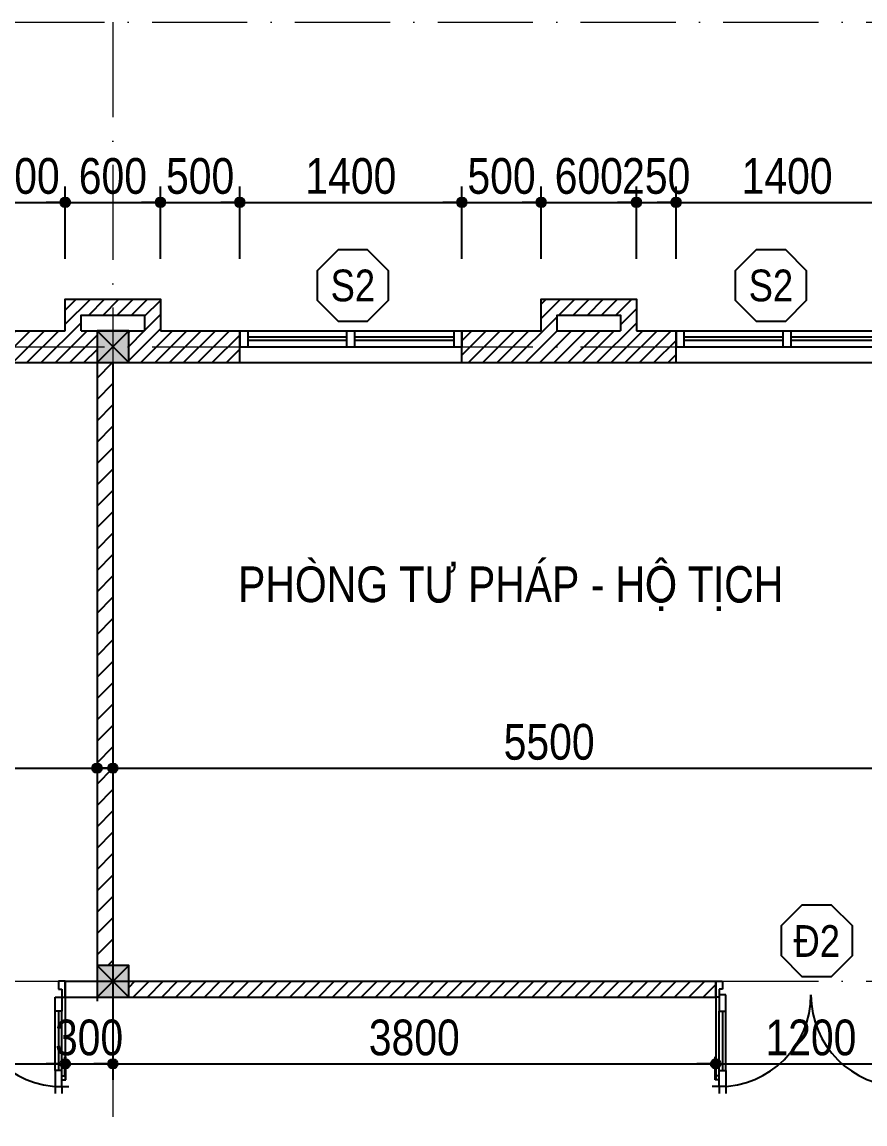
# Model space of a CAD drawing. Extents: x -1107188 to -523840, y 39692 to 514392.
# Drawn here: x -1092192 to -1086879, y 477876 to 484823 of the extents above; entities that cross this region are included whole.
import ezdxf
from ezdxf.enums import TextEntityAlignment as Align

# ---------------------------------------------------------------- set-up
doc = ezdxf.new("R2010")
doc.units = 0
doc.linetypes.add('ACAD_ISO10W100', pattern=[18, 12, -3, 0, -3])
doc.layers.get('DEFPOINTS').update_dxf_attribs({"linetype": 'CONTINUOUS'})
for name, color, linetype in [('009', 251, 'CONTINUOUS'), ('DIM', 1, 'CONTINUOUS'), ('DOOR', 20, 'CONTINUOUS'), ('MEDIUM', 2, 'CONTINUOUS'), ('TAGS', 60, 'CONTINUOUS'), ('TEXT', 7, 'CONTINUOUS'), ('TUONG', 131, 'CONTINUOUS'), ('WALL', 4, 'CONTINUOUS')]:
    doc.layers.add(name, color=color, linetype=linetype)
doc.layers.add('TRUC', color=24, linetype='CONTINUOUS', lineweight=0)
doc.styles.add('1', font='', dxfattribs={"height": 250})
doc.styles.add('HEL-CONDENSE', font='')
doc.styles.add('VNI-HELVE-CONDENSEN', font='')
doc.styles.get('1').set_extended_font_data('VNI-Helve-Condense')
doc.styles.get('HEL-CONDENSE').set_extended_font_data('VNI-Helve-Condense')
doc.styles.get('VNI-HELVE-CONDENSEN').set_extended_font_data('VNI-Helve-Condense')
doc.dimstyles.new('D100', dxfattribs={"dimtxt": 225, "dimasz": 1.2, "dimexe": 100, "dimexo": 0, "dimgap": 50, "dimtad": 1, "dimdec": 0, "dimzin": 13, "dimdsep": 46, "dimtxsty": 'HEL-CONDENSE', "dimblk": 'D50', "dimcen": 0, "dimclrd": 1, "dimclre": 1, "dimclrt": 7, "dimadec": 0, "dimazin": 0, "dimtfac": 1, "dimtdec": 0, "dimtmove": 0, "dimatfit": 3, "dimldrblk": 'D50', "dimfxl": 1, "dimtolj": 1, "dimtzin": 13, "dimarcsym": 0})
pattern_1 = [(45, (-2399621.036, 99015.243), (-44.9012806, 44.9012806), [])]

# ---------------------------------------------------------------- blocks, each defined once
blk = doc.blocks.new('s11')
at = {"layer": 'DOOR'}
for p, q in [((0, 0), (0, -100)), ((1400, 0), (0, 0)), ((50, 0), (50, -100)), ((1350, 0), (1350, -100)), ((1400, 0), (1400, -100)), ((1400, -100), (0, -100))]:
    blk.add_line(p, q, dxfattribs=at)
at = {"layer": 'DOOR', "linetype": 'ByBlock', "lineweight": -2}
for p, q in [((675, -100), (675, 0)), ((725, -100), (725, 0))]:
    blk.add_line(p, q, dxfattribs=at)
at = {"layer": 'DOOR', "color": 251}
for p, q in [((50, -40), (675, -40)), ((50, -60), (675, -60)), ((725, -40), (1350, -40)), ((725, -60), (1350, -60))]:
    blk.add_line(p, q, dxfattribs=at)
blk = doc.blocks.new('A$C225A2996')
at = {"layer": 'WALL'}
blk.add_hatch(color=4, dxfattribs=at).paths.add_polyline_path([(531.4, 81.6), (731.4, 81.6), (731.4, 281.6), (531.4, 281.6)])
at = {"layer": 'WALL', "color": 4}
for p, q in [((531.4, 281.6), (731.4, 81.6)), ((531.4, 81.6), (731.4, 281.6))]:
    blk.add_line(p, q, dxfattribs=at)
blk.add_lwpolyline([(531.4, 81.6), (731.4, 81.6), (731.4, 281.6), (531.4, 281.6)], close=True, dxfattribs=at)
blk = doc.blocks.new('KH-CUADI')
at = {"layer": 'TAGS'}
blk.add_lwpolyline([(-124.3, 300), (-300, 124.3), (-300, -124.3), (-124.3, -300), (124.3, -300), (300, -124.3), (300, 124.3), (124.3, 300)], close=True, dxfattribs=at)
at = {"layer": 'TAGS', "style": 'VNI-HELVE-CONDENSEN'}
blk.add_attdef('D', text='', height=300, dxfattribs=at).set_placement((0, 0), align=Align.MIDDLE)
blk = doc.blocks.new('A$C48B57989')
at = {"layer": 'DOOR'}
for p, q in [((-446, 752.5), (-403.1, 752.5)), ((-446, 652.5), (-446, 752.5)), ((-403.1, 702.5), (-424.6, 702.5)), ((-424.6, 702.5), (-424.6, 652.5)), ((-403.1, 752.5), (-403.1, 702.5)), ((711.1, 752.5), (711.1, 702.5)), ((754, 752.5), (711.1, 752.5)), ((711.1, 702.5), (732.6, 702.5)), ((732.6, 702.5), (732.6, 652.5)), ((754, 652.5), (754, 752.5)), ((-424.6, 652.5), (-446, 652.5)), ((-381.7, 666.8), (-424.6, 666.8)), ((-424.6, 666.8), (-424.6, 563.9)), ((-381.7, 563.9), (-381.7, 666.8)), ((689.7, 563.9), (689.7, 652.5)), ((689.7, 652.5), (732.6, 652.5)), ((732.6, 652.5), (754, 652.5)), ((732.6, 652.5), (732.6, 563.9)), ((-424.6, 563.9), (-381.7, 563.9)), ((-424.6, 171.4), (-424.6, 563.9)), ((-403.1, 563.9), (-403.1, 191)), ((-381.7, 191), (-381.7, 563.9)), ((689.7, 191), (689.7, 563.9)), ((732.6, 563.9), (689.7, 563.9)), ((711.1, 563.9), (711.1, 191)), ((732.6, 171.4), (732.6, 563.9)), ((-448.8, 131.8), (-448.8, 277.2)), ((-443.9, 277.2), (-448.8, 277.2)), ((-443.9, 156), (-443.9, 277.2)), ((752, 156), (752, 277.2)), ((752, 277.2), (756.8, 277.2)), ((756.8, 131.8), (756.8, 277.2)), ((-424.6, 156), (-443.9, 156)), ((-424.6, 191), (-381.7, 191)), ((-424.6, 88.2), (-424.6, 191)), ((-424.6, 131.8), (-424.6, 156)), ((-381.7, 191), (-381.7, 88.2)), ((732.6, 191), (689.7, 191)), ((689.7, 191), (689.7, 88.2)), ((732.6, 88.2), (732.6, 191)), ((732.6, 131.8), (732.6, 156)), ((732.6, 156), (752, 156)), ((-424.6, 88.2), (-467.4, 88.2)), ((-424.6, 131.8), (-448.8, 131.8)), ((-424.6, 88.2), (-424.6, 45.3)), ((-381.7, 88.2), (-424.6, 88.2)), ((-381.7, 88.2), (-381.7, 45.3)), ((689.7, 88.2), (689.7, 45.3)), ((689.7, 88.2), (732.6, 88.2)), ((732.6, 131.8), (756.8, 131.8)), ((732.6, 88.2), (732.6, 45.3)), ((732.6, 88.2), (775.4, 88.2))]:
    blk.add_line(p, q, dxfattribs=at)
at = {"layer": 'DOOR', "color": 251}
for centre, major_axis, start_param, end_param in [((-424.6, 666.8), (409.1, 409.1), 3.926991, 5.497787), ((732.6, 666.8), (-409.1, 409.1), 0.785398, 2.356194)]:
    blk.add_ellipse(centre, major_axis=major_axis, ratio=1, start_param=start_param, end_param=end_param, dxfattribs=at)
blk = doc.blocks.new('D50')
at = {"layer": 'DIM'}
blk.add_hatch(color=256, dxfattribs=at).paths.add_polyline_path([(25, 0, 1), (-25, 0, 1)])
blk.add_line((25, 0), (100, 0), dxfattribs=at)
blk.add_circle((0, 0), 25, dxfattribs=at)
blk = doc.blocks.new('*D189')
at = {"layer": 'DEFPOINTS', "color": 0, "transparency": 16777216}
for p in [(-1091319.9, 483686.4), (-1091919.9, 483331.1), (-1091319.9, 483331.1)]:
    blk.add_point(p, dxfattribs=at)
at = {"layer": 'DIM', "color": 1, "lineweight": -2, "transparency": 16777216}
for p, q in [((-1091919.9, 483331.1), (-1091919.9, 483786.4)), ((-1091319.9, 483331.1), (-1091319.9, 483786.4)), ((-1091918.7, 483686.4), (-1091321.1, 483686.4))]:
    blk.add_line(p, q, dxfattribs=at)
at = {"layer": 'DIM', "color": 1, "lineweight": -2, "transparency": 16777216, "xscale": 1.199999999999999, "yscale": 1.199999999999999, "zscale": 1.199999999999999, "rotation": 180}
blk.add_blockref('D50', (-1091919.9, 483686.4), dxfattribs=at)
at = {"layer": 'DIM', "color": 1, "lineweight": -2, "transparency": 16777216, "xscale": 1.199999999999999, "yscale": 1.199999999999999, "zscale": 1.199999999999999}
blk.add_blockref('D50', (-1091319.9, 483686.4), dxfattribs=at)
at = {"layer": 'DIM', "color": 7, "transparency": 16777216, "insert": (-1091619.9, 483851.3), "char_height": 225, "attachment_point": 5, "style": 'HEL-CONDENSE'}
blk.add_mtext('\\A1;600', dxfattribs=at)
blk = doc.blocks.new('*D190')
at = {"layer": 'DEFPOINTS', "color": 0, "transparency": 16777216}
for p in [(-1090819.9, 483686.4), (-1091319.9, 483331.1), (-1090819.9, 483331.1)]:
    blk.add_point(p, dxfattribs=at)
at = {"layer": 'DIM', "color": 1, "lineweight": -2, "transparency": 16777216}
for p, q in [((-1091319.9, 483331.1), (-1091319.9, 483786.4)), ((-1090819.9, 483331.1), (-1090819.9, 483786.4)), ((-1091318.7, 483686.4), (-1090821.1, 483686.4))]:
    blk.add_line(p, q, dxfattribs=at)
at = {"layer": 'DIM', "color": 1, "lineweight": -2, "transparency": 16777216, "xscale": 1.199999999999999, "yscale": 1.199999999999999, "zscale": 1.199999999999999, "rotation": 180}
blk.add_blockref('D50', (-1091319.9, 483686.4), dxfattribs=at)
at = {"layer": 'DIM', "color": 1, "lineweight": -2, "transparency": 16777216, "xscale": 1.199999999999999, "yscale": 1.199999999999999, "zscale": 1.199999999999999}
blk.add_blockref('D50', (-1090819.9, 483686.4), dxfattribs=at)
at = {"layer": 'DIM', "color": 7, "transparency": 16777216, "insert": (-1091069.9, 483851.3), "char_height": 225, "attachment_point": 5, "style": 'HEL-CONDENSE'}
blk.add_mtext('\\A1;500', dxfattribs=at)
blk = doc.blocks.new('*D191')
at = {"layer": 'DEFPOINTS', "color": 0, "transparency": 16777216}
for p in [(-1088319.9, 483686.4), (-1088919.9, 483331.1), (-1088319.9, 483331.1)]:
    blk.add_point(p, dxfattribs=at)
at = {"layer": 'DIM', "color": 1, "lineweight": -2, "transparency": 16777216}
for p, q in [((-1088919.9, 483331.1), (-1088919.9, 483786.4)), ((-1088319.9, 483331.1), (-1088319.9, 483786.4)), ((-1088918.7, 483686.4), (-1088321.1, 483686.4))]:
    blk.add_line(p, q, dxfattribs=at)
at = {"layer": 'DIM', "color": 1, "lineweight": -2, "transparency": 16777216, "xscale": 1.199999999999999, "yscale": 1.199999999999999, "zscale": 1.199999999999999, "rotation": 180}
blk.add_blockref('D50', (-1088919.9, 483686.4), dxfattribs=at)
at = {"layer": 'DIM', "color": 1, "lineweight": -2, "transparency": 16777216, "xscale": 1.199999999999999, "yscale": 1.199999999999999, "zscale": 1.199999999999999}
blk.add_blockref('D50', (-1088319.9, 483686.4), dxfattribs=at)
at = {"layer": 'DIM', "color": 7, "transparency": 16777216, "insert": (-1088619.9, 483851.3), "char_height": 225, "attachment_point": 5, "style": 'HEL-CONDENSE'}
blk.add_mtext('\\A1;600', dxfattribs=at)
blk = doc.blocks.new('*D192')
at = {"layer": 'DEFPOINTS', "color": 0, "transparency": 16777216}
for p in [(-1088069.9, 483686.4), (-1088319.9, 483331.1), (-1088069.9, 483331.1)]:
    blk.add_point(p, dxfattribs=at)
at = {"layer": 'DIM', "color": 1, "lineweight": -2, "transparency": 16777216}
for p, q in [((-1088319.9, 483331.1), (-1088319.9, 483786.4)), ((-1088069.9, 483331.1), (-1088069.9, 483786.4)), ((-1088318.7, 483686.4), (-1088071.1, 483686.4))]:
    blk.add_line(p, q, dxfattribs=at)
at = {"layer": 'DIM', "color": 1, "lineweight": -2, "transparency": 16777216, "xscale": 1.199999999999999, "yscale": 1.199999999999999, "zscale": 1.199999999999999, "rotation": 180}
blk.add_blockref('D50', (-1088319.9, 483686.4), dxfattribs=at)
at = {"layer": 'DIM', "color": 1, "lineweight": -2, "transparency": 16777216, "xscale": 1.199999999999999, "yscale": 1.199999999999999, "zscale": 1.199999999999999}
blk.add_blockref('D50', (-1088069.9, 483686.4), dxfattribs=at)
at = {"layer": 'DIM', "color": 7, "transparency": 16777216, "insert": (-1088194.9, 483851.3), "char_height": 225, "attachment_point": 5, "style": 'HEL-CONDENSE'}
blk.add_mtext('\\A1;250', dxfattribs=at)
blk = doc.blocks.new('*D318')
at = {"layer": 'DEFPOINTS', "color": 0, "linetype": 'Continuous', "transparency": 16777216}
for p in [(-1093119.9, 478675.8), (-1091919.9, 478675.8), (-1091919.9, 478255.3)]:
    blk.add_point(p, dxfattribs=at)
at = {"layer": 'DIM', "color": 1, "linetype": 'Continuous', "lineweight": -2, "transparency": 16777216}
for p, q in [((-1093119.9, 478675.8), (-1093119.9, 478155.3)), ((-1091919.9, 478675.8), (-1091919.9, 478155.3)), ((-1093118.7, 478255.3), (-1091921.1, 478255.3))]:
    blk.add_line(p, q, dxfattribs=at)
at = {"layer": 'DIM', "color": 1, "linetype": 'Continuous', "lineweight": -2, "transparency": 16777216, "xscale": 1.199999999999999, "yscale": 1.199999999999999, "zscale": 1.199999999999999, "rotation": 180}
blk.add_blockref('D50', (-1093119.9, 478255.3), dxfattribs=at)
at = {"layer": 'DIM', "color": 1, "linetype": 'Continuous', "lineweight": -2, "transparency": 16777216, "xscale": 1.199999999999999, "yscale": 1.199999999999999, "zscale": 1.199999999999999}
blk.add_blockref('D50', (-1091919.9, 478255.3), dxfattribs=at)
at = {"layer": 'DIM', "color": 7, "linetype": 'Continuous', "transparency": 16777216, "insert": (-1092519.9, 478420.2), "char_height": 225, "attachment_point": 5, "style": 'HEL-CONDENSE'}
blk.add_mtext('\\A1;1200', dxfattribs=at)
blk = doc.blocks.new('*D319')
at = {"layer": 'DEFPOINTS', "color": 0, "linetype": 'Continuous', "transparency": 16777216}
for p in [(-1091919.9, 478675.8), (-1091619.9, 478675.8), (-1091619.9, 478255.3)]:
    blk.add_point(p, dxfattribs=at)
at = {"layer": 'DIM', "color": 1, "linetype": 'Continuous', "lineweight": -2, "transparency": 16777216}
for p, q in [((-1091919.9, 478675.8), (-1091919.9, 478155.3)), ((-1091619.9, 478675.8), (-1091619.9, 478155.3)), ((-1091918.7, 478255.3), (-1091621.1, 478255.3))]:
    blk.add_line(p, q, dxfattribs=at)
at = {"layer": 'DIM', "color": 1, "linetype": 'Continuous', "lineweight": -2, "transparency": 16777216, "xscale": 1.199999999999999, "yscale": 1.199999999999999, "zscale": 1.199999999999999, "rotation": 180}
blk.add_blockref('D50', (-1091919.9, 478255.3), dxfattribs=at)
at = {"layer": 'DIM', "color": 1, "linetype": 'Continuous', "lineweight": -2, "transparency": 16777216, "xscale": 1.199999999999999, "yscale": 1.199999999999999, "zscale": 1.199999999999999}
blk.add_blockref('D50', (-1091619.9, 478255.3), dxfattribs=at)
at = {"layer": 'DIM', "color": 7, "linetype": 'Continuous', "transparency": 16777216, "insert": (-1091769.9, 478420.2), "char_height": 225, "attachment_point": 5, "style": 'HEL-CONDENSE'}
blk.add_mtext('\\A1;300', dxfattribs=at)
blk = doc.blocks.new('*D320')
at = {"layer": 'DEFPOINTS', "color": 0, "linetype": 'Continuous', "transparency": 16777216}
for p in [(-1091619.9, 478675.8), (-1087819.9, 478675.8), (-1087819.9, 478255.3)]:
    blk.add_point(p, dxfattribs=at)
at = {"layer": 'DIM', "color": 1, "linetype": 'Continuous', "lineweight": -2, "transparency": 16777216}
for p, q in [((-1091619.9, 478675.8), (-1091619.9, 478155.3)), ((-1087819.9, 478675.8), (-1087819.9, 478155.3)), ((-1091618.7, 478255.3), (-1087821.1, 478255.3))]:
    blk.add_line(p, q, dxfattribs=at)
at = {"layer": 'DIM', "color": 1, "linetype": 'Continuous', "lineweight": -2, "transparency": 16777216, "xscale": 1.199999999999999, "yscale": 1.199999999999999, "zscale": 1.199999999999999, "rotation": 180}
blk.add_blockref('D50', (-1091619.9, 478255.3), dxfattribs=at)
at = {"layer": 'DIM', "color": 1, "linetype": 'Continuous', "lineweight": -2, "transparency": 16777216, "xscale": 1.199999999999999, "yscale": 1.199999999999999, "zscale": 1.199999999999999}
blk.add_blockref('D50', (-1087819.9, 478255.3), dxfattribs=at)
at = {"layer": 'DIM', "color": 7, "linetype": 'Continuous', "transparency": 16777216, "insert": (-1089719.9, 478420.2), "char_height": 225, "attachment_point": 5, "style": 'HEL-CONDENSE'}
blk.add_mtext('\\A1;3800', dxfattribs=at)
blk = doc.blocks.new('*D321')
at = {"layer": 'DEFPOINTS', "color": 0, "linetype": 'Continuous', "transparency": 16777216}
for p in [(-1087819.9, 478675.8), (-1086619.9, 478675.8), (-1086619.9, 478255.3)]:
    blk.add_point(p, dxfattribs=at)
at = {"layer": 'DIM', "color": 1, "linetype": 'Continuous', "lineweight": -2, "transparency": 16777216}
for p, q in [((-1087819.9, 478675.8), (-1087819.9, 478155.3)), ((-1086619.9, 478675.8), (-1086619.9, 478155.3)), ((-1087818.7, 478255.3), (-1086621.1, 478255.3))]:
    blk.add_line(p, q, dxfattribs=at)
at = {"layer": 'DIM', "color": 1, "linetype": 'Continuous', "lineweight": -2, "transparency": 16777216, "xscale": 1.199999999999999, "yscale": 1.199999999999999, "zscale": 1.199999999999999, "rotation": 180}
blk.add_blockref('D50', (-1087819.9, 478255.3), dxfattribs=at)
at = {"layer": 'DIM', "color": 1, "linetype": 'Continuous', "lineweight": -2, "transparency": 16777216, "xscale": 1.199999999999999, "yscale": 1.199999999999999, "zscale": 1.199999999999999}
blk.add_blockref('D50', (-1086619.9, 478255.3), dxfattribs=at)
at = {"layer": 'DIM', "color": 7, "linetype": 'Continuous', "transparency": 16777216, "insert": (-1087219.9, 478420.2), "char_height": 225, "attachment_point": 5, "style": 'HEL-CONDENSE'}
blk.add_mtext('\\A1;1200', dxfattribs=at)
blk = doc.blocks.new('*D356')
at = {"layer": 'DEFPOINTS', "color": 0, "transparency": 16777216}
for p in [(-1086669.9, 483686.4), (-1088069.9, 483331.1), (-1086669.9, 483331.1)]:
    blk.add_point(p, dxfattribs=at)
at = {"layer": 'DIM', "color": 1, "lineweight": -2, "transparency": 16777216}
for p, q in [((-1088069.9, 483331.1), (-1088069.9, 483786.4)), ((-1086669.9, 483331.1), (-1086669.9, 483786.4)), ((-1088068.7, 483686.4), (-1086671.1, 483686.4))]:
    blk.add_line(p, q, dxfattribs=at)
at = {"layer": 'DIM', "color": 1, "lineweight": -2, "transparency": 16777216, "xscale": 1.199999999999999, "yscale": 1.199999999999999, "zscale": 1.199999999999999, "rotation": 180}
blk.add_blockref('D50', (-1088069.9, 483686.4), dxfattribs=at)
at = {"layer": 'DIM', "color": 1, "lineweight": -2, "transparency": 16777216, "xscale": 1.199999999999999, "yscale": 1.199999999999999, "zscale": 1.199999999999999}
blk.add_blockref('D50', (-1086669.9, 483686.4), dxfattribs=at)
at = {"layer": 'DIM', "color": 7, "transparency": 16777216, "insert": (-1087369.9, 483851.3), "char_height": 225, "attachment_point": 5, "style": 'HEL-CONDENSE'}
blk.add_mtext('\\A1;1400', dxfattribs=at)
blk = doc.blocks.new('*D358')
at = {"layer": 'DEFPOINTS', "color": 0, "transparency": 16777216}
for p in [(-1089419.9, 483686.4), (-1090819.9, 483331.1), (-1089419.9, 483331.1)]:
    blk.add_point(p, dxfattribs=at)
at = {"layer": 'DIM', "color": 1, "lineweight": -2, "transparency": 16777216}
for p, q in [((-1090819.9, 483331.1), (-1090819.9, 483786.4)), ((-1089419.9, 483331.1), (-1089419.9, 483786.4)), ((-1090818.7, 483686.4), (-1089421.1, 483686.4))]:
    blk.add_line(p, q, dxfattribs=at)
at = {"layer": 'DIM', "color": 1, "lineweight": -2, "transparency": 16777216, "xscale": 1.199999999999999, "yscale": 1.199999999999999, "zscale": 1.199999999999999, "rotation": 180}
blk.add_blockref('D50', (-1090819.9, 483686.4), dxfattribs=at)
at = {"layer": 'DIM', "color": 1, "lineweight": -2, "transparency": 16777216, "xscale": 1.199999999999999, "yscale": 1.199999999999999, "zscale": 1.199999999999999}
blk.add_blockref('D50', (-1089419.9, 483686.4), dxfattribs=at)
at = {"layer": 'DIM', "color": 7, "transparency": 16777216, "insert": (-1090119.9, 483851.3), "char_height": 225, "attachment_point": 5, "style": 'HEL-CONDENSE'}
blk.add_mtext('\\A1;1400', dxfattribs=at)
blk = doc.blocks.new('*D359')
at = {"layer": 'DEFPOINTS', "color": 0, "transparency": 16777216}
for p in [(-1088919.9, 483686.4), (-1089419.9, 483331.1), (-1088919.9, 483331.1)]:
    blk.add_point(p, dxfattribs=at)
at = {"layer": 'DIM', "color": 1, "lineweight": -2, "transparency": 16777216}
for p, q in [((-1089419.9, 483331.1), (-1089419.9, 483786.4)), ((-1088919.9, 483331.1), (-1088919.9, 483786.4)), ((-1089418.7, 483686.4), (-1088921.1, 483686.4))]:
    blk.add_line(p, q, dxfattribs=at)
at = {"layer": 'DIM', "color": 1, "lineweight": -2, "transparency": 16777216, "xscale": 1.199999999999999, "yscale": 1.199999999999999, "zscale": 1.199999999999999, "rotation": 180}
blk.add_blockref('D50', (-1089419.9, 483686.4), dxfattribs=at)
at = {"layer": 'DIM', "color": 1, "lineweight": -2, "transparency": 16777216, "xscale": 1.199999999999999, "yscale": 1.199999999999999, "zscale": 1.199999999999999}
blk.add_blockref('D50', (-1088919.9, 483686.4), dxfattribs=at)
at = {"layer": 'DIM', "color": 7, "transparency": 16777216, "insert": (-1089169.9, 483851.3), "char_height": 225, "attachment_point": 5, "style": 'HEL-CONDENSE'}
blk.add_mtext('\\A1;500', dxfattribs=at)
blk = doc.blocks.new('*D361')
at = {"layer": 'DEFPOINTS', "color": 0, "transparency": 16777216}
for p in [(-1091919.9, 483686.4), (-1092419.9, 483331.1), (-1091919.9, 483331.1)]:
    blk.add_point(p, dxfattribs=at)
at = {"layer": 'DIM', "color": 1, "lineweight": -2, "transparency": 16777216}
for p, q in [((-1092419.9, 483331.1), (-1092419.9, 483786.4)), ((-1091919.9, 483331.1), (-1091919.9, 483786.4)), ((-1092418.7, 483686.4), (-1091921.1, 483686.4))]:
    blk.add_line(p, q, dxfattribs=at)
at = {"layer": 'DIM', "color": 1, "lineweight": -2, "transparency": 16777216, "xscale": 1.199999999999999, "yscale": 1.199999999999999, "zscale": 1.199999999999999, "rotation": 180}
blk.add_blockref('D50', (-1092419.9, 483686.4), dxfattribs=at)
at = {"layer": 'DIM', "color": 1, "lineweight": -2, "transparency": 16777216, "xscale": 1.199999999999999, "yscale": 1.199999999999999, "zscale": 1.199999999999999}
blk.add_blockref('D50', (-1091919.9, 483686.4), dxfattribs=at)
at = {"layer": 'DIM', "color": 7, "transparency": 16777216, "insert": (-1092169.9, 483851.3), "char_height": 225, "attachment_point": 5, "style": 'HEL-CONDENSE'}
blk.add_mtext('\\A1;500', dxfattribs=at)
blk = doc.blocks.new('*D376')
at = {"layer": 'DEFPOINTS', "color": 0, "transparency": 16777216}
for p in [(-1091619.9, 480967.3), (-1086119.9, 480533.7), (-1086119.9, 480118.9)]:
    blk.add_point(p, dxfattribs=at)
at = {"layer": 'DIM', "color": 1, "lineweight": -2, "transparency": 16777216}
for p, q in [((-1091619.9, 480967.3), (-1091619.9, 480018.9)), ((-1086119.9, 480533.7), (-1086119.9, 480018.9)), ((-1091618.7, 480118.9), (-1086121.1, 480118.9))]:
    blk.add_line(p, q, dxfattribs=at)
at = {"layer": 'DIM', "color": 1, "lineweight": -2, "transparency": 16777216, "xscale": 1.199999999999999, "yscale": 1.199999999999999, "zscale": 1.199999999999999, "rotation": 180}
blk.add_blockref('D50', (-1091619.9, 480118.9), dxfattribs=at)
at = {"layer": 'DIM', "color": 1, "lineweight": -2, "transparency": 16777216, "xscale": 1.199999999999999, "yscale": 1.199999999999999, "zscale": 1.199999999999999}
blk.add_blockref('D50', (-1086119.9, 480118.9), dxfattribs=at)
at = {"layer": 'DIM', "color": 7, "transparency": 16777216, "insert": (-1088869.9, 480283.8), "char_height": 225, "attachment_point": 5, "style": 'HEL-CONDENSE'}
blk.add_mtext('\\A1;5500', dxfattribs=at)
blk = doc.blocks.new('*D382')
at = {"layer": 'DEFPOINTS', "color": 0, "transparency": 16777216}
for p in [(-1096119.9, 481025), (-1091719.9, 480586), (-1091719.9, 480118.9)]:
    blk.add_point(p, dxfattribs=at)
at = {"layer": 'DIM', "color": 1, "lineweight": -2, "transparency": 16777216}
for p, q in [((-1096119.9, 481025), (-1096119.9, 480018.9)), ((-1091719.9, 480586), (-1091719.9, 480018.9)), ((-1096118.7, 480118.9), (-1091721.1, 480118.9))]:
    blk.add_line(p, q, dxfattribs=at)
at = {"layer": 'DIM', "color": 1, "lineweight": -2, "transparency": 16777216, "xscale": 1.199999999999999, "yscale": 1.199999999999999, "zscale": 1.199999999999999, "rotation": 180}
blk.add_blockref('D50', (-1096119.9, 480118.9), dxfattribs=at)
at = {"layer": 'DIM', "color": 1, "lineweight": -2, "transparency": 16777216, "xscale": 1.199999999999999, "yscale": 1.199999999999999, "zscale": 1.199999999999999}
blk.add_blockref('D50', (-1091719.9, 480118.9), dxfattribs=at)
at = {"layer": 'DIM', "color": 7, "transparency": 16777216, "insert": (-1093919.9, 480283.8), "char_height": 225, "attachment_point": 5, "style": 'HEL-CONDENSE'}
blk.add_mtext('\\A1;4400', dxfattribs=at)

msp = doc.modelspace()

# ---------------------------------------------------------------- hatches: boundary and pattern name
at = {"layer": '009'}
h = msp.add_hatch(dxfattribs=at)
h.set_pattern_fill('ANSI31', color=256, scale=20, style=0)
h.set_pattern_definition(pattern_1)
h.paths.add_polyline_path([(-1100219.891, 483125.801), (-1100969.891, 483125.801), (-1100969.891, 482525.801), (-1100719.891, 482525.801), (-1100719.891, 481075.801), (-1100519.891, 481075.801), (-1100519.891, 481175.801), (-1100319.891, 481175.801), (-1100319.891, 481263.301), (-1100319.891, 481275.801), (-1100519.891, 481275.801), (-1100519.891, 482425.801), (-1100219.891, 482425.801), (-1100219.891, 482775.801)])
h.paths.add_polyline_path([(-1100869.891, 483025.801), (-1100319.891, 483025.801), (-1100319.891, 482875.801), (-1100519.891, 482875.801), (-1100519.891, 482675.801), (-1100319.891, 482675.801), (-1100319.891, 482525.801), (-1100519.891, 482525.801), (-1100519.891, 482675.801), (-1100719.891, 482675.801), (-1100719.891, 482650.801), (-1100719.891, 482625.801), (-1100869.891, 482625.801)], flags=16)
h.paths.add_polyline_path([(-1100519.891, 479775.801), (-1100419.891, 479775.801), (-1100419.891, 479875.801), (-1100519.891, 479875.801), (-1100519.891, 480475.801), (-1100719.891, 480475.801), (-1100719.891, 479075.801), (-1100969.891, 479075.801), (-1100969.891, 478475.801), (-1100719.891, 478475.801), (-1100519.891, 478475.801), (-1100519.891, 478675.801), (-1100719.891, 478675.801), (-1100719.891, 478575.801), (-1100869.891, 478575.801), (-1100869.891, 478975.801), (-1100719.891, 478975.801), (-1100719.891, 478875.801), (-1100519.891, 478875.801), (-1100519.891, 479075.801)])
h.paths.add_polyline_path([(-1098319.891, 481175.801), (-1098119.891, 481175.801), (-1098119.891, 481263.301), (-1098119.891, 481275.801), (-1098319.891, 481275.801), (-1098319.891, 482675.801), (-1098094.891, 482675.801), (-1097319.891, 482675.801), (-1097319.891, 481275.801), (-1097419.891, 481275.801), (-1097419.891, 481175.801), (-1097119.891, 481175.801), (-1097119.891, 481263.301), (-1097119.891, 481275.801), (-1097219.891, 481275.801), (-1097219.891, 482675.801), (-1097019.891, 482675.801), (-1097019.891, 482875.801), (-1097269.891, 482875.801), (-1097269.891, 483075.801), (-1097869.891, 483075.801), (-1097869.891, 482875.801), (-1098619.891, 482875.801), (-1098619.891, 482775.801), (-1098619.891, 482675.801), (-1098419.891, 482675.801), (-1098419.891, 481275.801), (-1098619.891, 481275.801), (-1098619.891, 481175.801), (-1098419.891, 481175.801), (-1098419.891, 479875.801), (-1099619.891, 479875.801), (-1099619.891, 479775.801), (-1098419.891, 479775.801), (-1098419.891, 479675.801), (-1098319.891, 479675.801)])
h.paths.add_polyline_path([(-1097769.891, 482875.801), (-1097769.891, 482975.801), (-1097369.891, 482975.801), (-1097369.891, 482875.801), (-1097469.891, 482875.801)], flags=17)
h.paths.add_polyline_path([(-1094719.891, 482875.801), (-1094819.891, 482875.801), (-1094819.891, 482975.801), (-1094419.891, 482975.801), (-1094419.891, 482875.801), (-1094519.891, 482875.801), (-1094519.891, 482675.801), (-1093819.891, 482675.801), (-1093819.891, 482875.801), (-1094319.891, 482875.801), (-1094319.891, 483075.801), (-1094919.891, 483075.801), (-1094919.891, 482875.801), (-1096419.891, 482875.801), (-1096419.891, 482775.801), (-1096419.891, 482675.801), (-1096219.891, 482675.801), (-1096219.891, 481275.801), (-1096419.891, 481275.801), (-1096419.891, 481175.801), (-1096219.891, 481175.801), (-1096219.891, 478775.801), (-1098319.891, 478775.801), (-1098319.891, 478875.801), (-1098419.891, 478875.801), (-1098419.891, 478675.801), (-1096219.891, 478675.801), (-1094719.891, 478675.801), (-1094719.891, 478775.801), (-1096119.891, 478775.801), (-1096119.891, 482675.801), (-1094719.891, 482675.801)])
h.paths.add_polyline_path([(-1093119.891, 478775.801), (-1094519.891, 478775.801), (-1094519.891, 478675.801), (-1093119.891, 478675.801)])
h.paths.add_polyline_path([(-1091719.891, 482875.801), (-1091819.891, 482875.801), (-1091819.891, 482975.801), (-1091419.891, 482975.801), (-1091419.891, 482875.801), (-1091519.891, 482875.801), (-1091519.891, 482675.801), (-1090819.891, 482675.801), (-1090819.891, 482875.801), (-1091319.891, 482875.801), (-1091319.891, 483075.801), (-1091919.891, 483075.801), (-1091919.891, 482875.801), (-1092419.891, 482875.801), (-1092419.891, 482675.801), (-1091719.891, 482675.801)])
h = msp.add_hatch(dxfattribs=at)
h.set_pattern_fill('ANSI31', color=256, scale=20, style=0)
h.set_pattern_definition(pattern_1)
h.paths.add_polyline_path([(-1091519.891, 478775.801), (-1091519.891, 478675.801), (-1087819.891, 478675.801), (-1087819.891, 478775.801)])
h.paths.add_polyline_path([(-1086619.891, 478775.801), (-1086619.891, 478675.801), (-1086219.891, 478675.801), (-1086219.891, 478775.801)])
h.paths.add_polyline_path([(-1086019.891, 480163.256), (-1086119.891, 480114.799), (-1086119.891, 478875.801), (-1086019.891, 478875.801)])
h.paths.add_polyline_path([(-1086019.891, 482675.801), (-1086119.891, 482675.801), (-1086119.891, 480114.799), (-1086019.891, 480163.256)])
h.paths.add_polyline_path([(-1085819.891, 482875.801), (-1085819.891, 483075.801), (-1086419.891, 483075.801), (-1086419.891, 482875.801), (-1086669.891, 482875.801), (-1086669.891, 482675.801), (-1086219.891, 482675.801), (-1086219.891, 482875.801), (-1086319.891, 482875.801), (-1086319.891, 482975.801), (-1085919.891, 482975.801), (-1085919.891, 482875.801), (-1086019.891, 482875.801), (-1086019.891, 482675.801), (-1085469.891, 482675.801), (-1085469.891, 482875.801)])
h.paths.add_polyline_path([(-1088069.891, 482675.801), (-1088069.891, 482875.801), (-1088319.891, 482875.801), (-1088319.891, 483075.801), (-1088919.891, 483075.801), (-1088919.891, 482875.801), (-1089419.891, 482875.801), (-1089419.891, 482675.801)])
h.paths.add_polyline_path([(-1088419.891, 482875.801), (-1088419.891, 482975.801), (-1088819.891, 482975.801), (-1088819.891, 482875.801)], flags=17)
h.paths.add_polyline_path([(-1082769.891, 482875.801), (-1082769.891, 482675.801), (-1082219.891, 482675.801), (-1082219.891, 482875.801), (-1082319.891, 482875.801), (-1082319.891, 482975.801), (-1081919.891, 482975.801), (-1081919.891, 482875.801), (-1082019.891, 482875.801), (-1082019.891, 482675.801), (-1081569.891, 482675.801), (-1081569.891, 482875.801), (-1081819.891, 482875.801), (-1081819.891, 483075.801), (-1082419.891, 483075.801), (-1082419.891, 482875.801)])
h.paths.add_polyline_path([(-1082219.891, 478875.801), (-1082119.891, 478875.801), (-1082119.891, 482675.801), (-1082219.891, 482675.801)])
h.paths.add_polyline_path([(-1082019.891, 478775.801), (-1082019.891, 478675.801), (-1081619.891, 478675.801), (-1081619.891, 478775.801)])
h.paths.add_polyline_path([(-1076719.891, 478675.801), (-1076719.891, 478775.801), (-1080419.891, 478775.801), (-1080419.891, 478675.801)])
h.paths.add_polyline_path([(-1079319.891, 482875.801), (-1079319.891, 483075.801), (-1079919.891, 483075.801), (-1079919.891, 482875.801), (-1080169.891, 482875.801), (-1080169.891, 482675.801), (-1078819.891, 482675.801), (-1078819.891, 482875.801)])
h.paths.add_polyline_path([(-1079419.891, 482875.801), (-1079419.891, 482975.801), (-1079819.891, 482975.801), (-1079819.891, 482875.801)], flags=17)
h.paths.add_polyline_path([(-1075819.891, 482675.801), (-1075819.891, 482875.801), (-1076319.891, 482875.801), (-1076319.891, 483075.801), (-1076919.891, 483075.801), (-1076919.891, 482875.801), (-1077419.891, 482875.801), (-1077419.891, 482675.801), (-1076719.891, 482675.801), (-1076719.891, 482875.801), (-1076819.891, 482875.801), (-1076819.891, 482975.801), (-1076419.891, 482975.801), (-1076419.891, 482875.801), (-1076519.891, 482875.801), (-1076519.891, 482675.801)])
h.paths.add_polyline_path([(-1081019.891, 476875.801), (-1081019.891, 476775.801), (-1079419.891, 476775.801), (-1079419.891, 472875.801), (-1080069.891, 472875.801), (-1080069.891, 472675.801), (-1079919.891, 472675.801), (-1079919.891, 472475.801), (-1079319.891, 472475.801), (-1079319.891, 472675.801), (-1078819.891, 472675.801), (-1078819.891, 472875.801), (-1079319.891, 472875.801), (-1079319.891, 476775.801), (-1079219.891, 476775.801), (-1079219.891, 476875.801)])
h.paths.add_polyline_path([(-1079419.891, 472675.801), (-1079819.891, 472675.801), (-1079819.891, 472575.801), (-1079419.891, 472575.801)], flags=17)
h.paths.add_polyline_path([(-1082119.891, 476675.801), (-1082219.891, 476675.801), (-1082219.891, 472875.801), (-1082119.891, 472875.801)])
h.paths.add_polyline_path([(-1086019.891, 472875.801), (-1086019.891, 472675.801), (-1085619.891, 472675.801), (-1085619.891, 472875.801)])
h.paths.add_polyline_path([(-1086769.891, 472875.801), (-1086769.891, 472675.801), (-1086619.891, 472675.801), (-1086619.891, 472475.801), (-1086019.891, 472475.801), (-1086019.891, 472675.801), (-1086119.891, 472675.801), (-1086119.891, 472575.801), (-1086519.891, 472575.801), (-1086519.891, 472675.801), (-1086219.891, 472675.801), (-1086219.891, 472875.801)])
h.paths.add_polyline_path([(-1077413.82, 478460.451), (-1077413.82, 478991.151), (-1077071.52, 478991.151), (-1077071.52, 478460.451)], flags=9)
h = msp.add_hatch(dxfattribs=at)
h.set_pattern_fill('ANSI31', color=256, scale=30, style=0)
h.set_pattern_definition([(45, (-2399621.04, 99015.24), (-67.351921, 67.351921), [])])
h.paths.add_polyline_path([(-1091619.891, 482675.801), (-1091719.891, 482675.801), (-1091719.891, 478875.801), (-1091619.891, 478875.801)])

# ---------------------------------------------------------------- linework, layer by layer
at = {"layer": 'MEDIUM'}
for p, q in [((-1090819.891, 482675.801), (-1089419.891, 482675.801)), ((-1088069.891, 482675.801), (-1086669.891, 482675.801))]:
    msp.add_line(p, q, dxfattribs=at)
at = {"layer": 'TRUC', "linetype": 'ACAD_ISO10W100', "ltscale": 50}
msp.add_lwpolyline([(-1103073.876, 484823.057), (-1065303.564, 484823.057), (-1065303.564, 463746.028), (-1103073.876, 463746.028)], close=True, dxfattribs=at)
for points in [[(-1091619.891, 484823.057), (-1091619.891, 463746.028)], [(-1103073.876, 482775.801), (-1065303.564, 482775.801)], [(-1103073.876, 478775.801), (-1065303.564, 478775.801)]]:
    msp.add_lwpolyline(points, dxfattribs=at)
at = {"layer": 'TUONG'}
for p, q in [((-1090819.891, 482675.801), (-1090819.891, 482875.801)), ((-1089419.891, 482675.801), (-1089419.891, 482875.801)), ((-1088069.891, 482675.801), (-1088069.891, 482875.801)), ((-1091919.891, 478775.801), (-1091919.891, 478675.801)), ((-1087819.891, 478775.801), (-1087819.891, 478675.801)), ((-1087819.891, 478775.801), (-1087819.891, 478675.801))]:
    msp.add_line(p, q, dxfattribs=at)
for points in [[(-1091919.891, 482875.801), (-1091919.891, 483075.801), (-1091319.891, 483075.801), (-1091319.891, 482875.801)], [(-1088919.891, 482875.801), (-1088919.891, 483075.801), (-1088319.891, 483075.801), (-1088319.891, 482875.801)], [(-1091819.891, 482875.801), (-1091819.891, 482975.801), (-1091419.891, 482975.801), (-1091419.891, 482875.801)], [(-1088819.891, 482875.801), (-1088819.891, 482975.801), (-1088419.891, 482975.801), (-1088419.891, 482875.801)], [(-1092419.891, 482875.801), (-1091919.891, 482875.801)], [(-1091819.891, 482875.801), (-1091419.891, 482875.801)], [(-1091319.891, 482875.801), (-1090819.891, 482875.801)], [(-1089419.891, 482875.801), (-1088919.891, 482875.801)], [(-1088819.891, 482875.801), (-1088419.891, 482875.801)], [(-1088319.891, 482875.801), (-1088069.891, 482875.801)], [(-1092419.891, 482675.801), (-1090819.891, 482675.801)], [(-1091719.891, 482675.801), (-1091719.891, 478650.801)], [(-1091619.891, 482675.801), (-1091619.891, 478650.801)], [(-1089419.891, 482675.801), (-1088069.891, 482675.801)], [(-1091919.891, 478775.801), (-1087819.891, 478775.801)], [(-1091919.891, 478675.801), (-1087819.891, 478675.801)]]:
    msp.add_lwpolyline(points, dxfattribs=at)

# ---------------------------------------------------------------- block references
at = {"layer": 'DOOR', "xscale": -1}
for p in [(-1089419.891, 482875.801), (-1086669.891, 482875.801)]:
    msp.add_blockref('s11', p, dxfattribs=at)
at = {"layer": 'DOOR'}
for p in [(-1092673.898, 478023.327), (-1087373.898, 478023.327)]:
    msp.add_blockref('A$C48B57989', p, dxfattribs=at)
at = {"layer": 'TAGS', "linetype": 'Continuous'}
ref = msp.add_blockref('KH-CUADI', (-1090107.197, 483162.437), dxfattribs=dict(at, xscale=0.75, yscale=0.75, zscale=0.75, rotation=180))
ref.add_attrib('D', 'S2', dxfattribs={"color": 7, "height": 200, "style": 'VNI-HELVE-CONDENSEN'}).set_placement((-1090107.197, 483162.437), align=Align.MIDDLE)
ref = msp.add_blockref('KH-CUADI', (-1087472.107, 483162.437), dxfattribs=dict(at, xscale=0.75, yscale=0.75, zscale=0.75, rotation=180))
ref.add_attrib('D', 'S2', dxfattribs={"color": 7, "height": 200, "style": 'VNI-HELVE-CONDENSEN'}).set_placement((-1087472.107, 483162.437), align=Align.MIDDLE)
ref = msp.add_blockref('KH-CUADI', (-1087182.933, 479031.195), dxfattribs=dict(at, xscale=0.75, yscale=0.75, zscale=0.75, rotation=180))
ref.add_attrib('D', 'Ñ2', dxfattribs={"color": 7, "height": 200, "style": 'VNI-HELVE-CONDENSEN'}).set_placement((-1087182.933, 479031.195), align=Align.MIDDLE)
at = {"layer": 'TUONG', "color": 4}
for p in [(-1092251.282, 482594.168), (-1092251.282, 478594.168)]:
    msp.add_blockref('A$C225A2996', p, dxfattribs=at)

# ---------------------------------------------------------------- texts
at = {"layer": 'TEXT', "insert": (-1089112.441, 481390.858), "char_height": 225, "attachment_point": 2, "style": '1'}
msp.add_mtext('PHOØNG TÖ PHAÙP - HOÄ TÒCH ', dxfattribs=at)

# ---------------------------------------------------------------- dimensions: what is measured, and where the dimension line sits
at = {"layer": 'DIM'}
for base, p1, p2, picture, middle in [((-1091919.891, 483686.409), (-1092419.891, 483331.052), (-1091919.891, 483331.052), '*D361', (-1092169.891, 483686.409)), ((-1088919.891, 483686.409), (-1089419.891, 483331.052), (-1088919.891, 483331.052), '*D359', (-1089169.891, 483686.409))]:
    dim = msp.add_linear_dim(base=base, p1=p1, p2=p2, dimstyle='D100', dxfattribs=at)
    dim.commit()
    dim.dimension.update_dxf_attribs({"geometry": picture, "text_midpoint": middle, "dimtype": 160})
for base, p1, p2, picture, middle in [((-1091319.891, 483686.409), (-1091919.891, 483331.052), (-1091319.891, 483331.052), '*D189', (-1091619.891, 483851.309)), ((-1088319.891, 483686.409), (-1088919.891, 483331.052), (-1088319.891, 483331.052), '*D191', (-1088619.891, 483851.309)), ((-1091719.891, 480118.898), (-1096119.891, 481025.035), (-1091719.891, 480585.97), '*D382', (-1093919.891, 480283.798)), ((-1086119.891, 480118.898), (-1091619.891, 480967.268), (-1086119.891, 480533.678), '*D376', (-1088869.891, 480283.798))]:
    dim = msp.add_linear_dim(base=base, p1=p1, p2=p2, dimstyle='D100', override={"dimtmove": 1}, dxfattribs=at)
    dim.commit()
    dim.dimension.update_dxf_attribs({"geometry": picture, "text_midpoint": middle})
for base, p1, p2, picture, middle in [((-1090819.891, 483686.409), (-1091319.891, 483331.052), (-1090819.891, 483331.052), '*D190', (-1091069.891, 483686.409)), ((-1088069.891, 483686.409), (-1088319.891, 483331.052), (-1088069.891, 483331.052), '*D192', (-1088194.891, 483686.409))]:
    dim = msp.add_linear_dim(base=base, p1=p1, p2=p2, dimstyle='D100', override={"dimtmove": 1}, dxfattribs=at)
    dim.commit()
    dim.dimension.update_dxf_attribs({"geometry": picture, "text_midpoint": middle, "dimtype": 160})
for base, p1, p2, picture, middle in [((-1089419.891, 483686.409), (-1090819.891, 483331.052), (-1089419.891, 483331.052), '*D358', (-1090119.891, 483851.309)), ((-1086669.891, 483686.409), (-1088069.891, 483331.052), (-1086669.891, 483331.052), '*D356', (-1087369.891, 483851.309))]:
    dim = msp.add_linear_dim(base=base, p1=p1, p2=p2, dimstyle='D100', dxfattribs=at)
    dim.commit()
    dim.dimension.update_dxf_attribs({"geometry": picture, "text_midpoint": middle})
at = {"layer": 'DIM', "linetype": 'Continuous'}
for base, p1, p2, picture, middle in [((-1091919.891, 478255.271), (-1093119.891, 478675.801), (-1091919.891, 478675.801), '*D318', (-1092519.891, 478420.171)), ((-1087819.891, 478255.271), (-1091619.891, 478675.801), (-1087819.891, 478675.801), '*D320', (-1089719.891, 478420.171)), ((-1086619.891, 478255.271), (-1087819.891, 478675.801), (-1086619.891, 478675.801), '*D321', (-1087219.891, 478420.171))]:
    dim = msp.add_linear_dim(base=base, p1=p1, p2=p2, dimstyle='D100', override={"dimtmove": 1}, dxfattribs=at)
    dim.commit()
    dim.dimension.update_dxf_attribs({"geometry": picture, "text_midpoint": middle})
dim = msp.add_linear_dim(base=(-1091619.891, 478255.271), p1=(-1091919.891, 478675.801), p2=(-1091619.891, 478675.801), dimstyle='D100', override={"dimtmove": 1}, dxfattribs=at)
dim.commit()
dim.dimension.update_dxf_attribs({"geometry": '*D319', "text_midpoint": (-1091769.891, 478255.271), "dimtype": 160})

doc.saveas('drawing.dxf')
